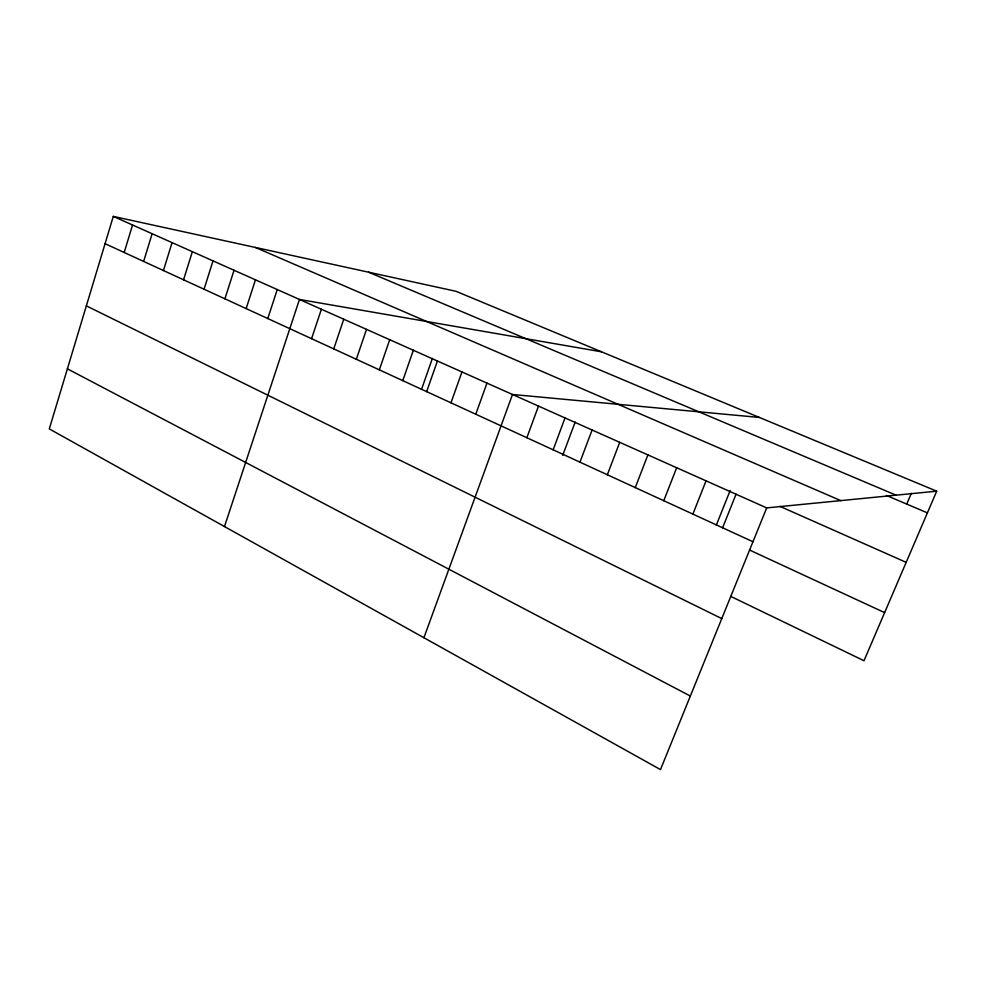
<?xml version="1.0" encoding="UTF-8"?>
<svg xmlns="http://www.w3.org/2000/svg" width="986" height="986" viewBox="0 0 986 986"><rect width="100%" height="100%" fill="white"/><g stroke="black" fill="none" stroke-linecap="round" stroke-linejoin="round"><path stroke-width="1.48" d="M936.7 491.176L455.976 291.289L113.291 216.402L49.3 428.91L660.497 769.598L766.701 507.901L936.7 491.176L863.995 660.731L730.688 596.37M124.187 252.478L132.555 224.993M143.636 261.426L152.14 233.731M163.417 270.534L172.082 242.63M183.556 279.79L192.369 251.676M204.053 289.218L213.013 260.896M224.907 298.82L234.039 270.275M246.155 308.593L255.448 279.814M267.785 318.54L277.251 289.539M224.488 526.561L299.461 299.448L601.472 351.792M311.576 338.691L321.399 309.247M333.749 348.896L343.757 319.217M356.328 359.274L366.521 329.373M379.327 369.861L389.716 339.714M402.769 380.645L413.344 350.252M421.478 389.519L432.41 358.362M426.642 391.627L437.414 360.999M450.972 402.818L461.953 371.944M475.77 414.231L486.973 383.11M423.918 637.732L512.486 394.486L759.356 417.435M526.844 437.722L538.492 406.084M553.146 449.826L565.027 417.928M562.723 455.322L575.183 422.033M579.965 462.163L592.093 429.995M607.339 474.759L619.713 442.32M635.267 487.602L647.901 454.891M663.775 500.715L676.667 467.734M692.887 514.113L706.05 480.835M716.292 525.181L730.133 490.56M722.602 527.781L736.049 494.22M906.75 504.092L911.335 493.32M368.604 272.198L896.064 495.169M886.377 495.453L927.407 512.856M255.448 247.474L840.787 500.617M779.914 506.348L906.183 562.353M113.291 216.402L766.701 507.901M105.083 243.69L752.971 541.745M749.508 550.003L884.627 612.626M86.349 305.87L721.777 618.604M67.393 368.826L690.348 696.054"/></g></svg>
